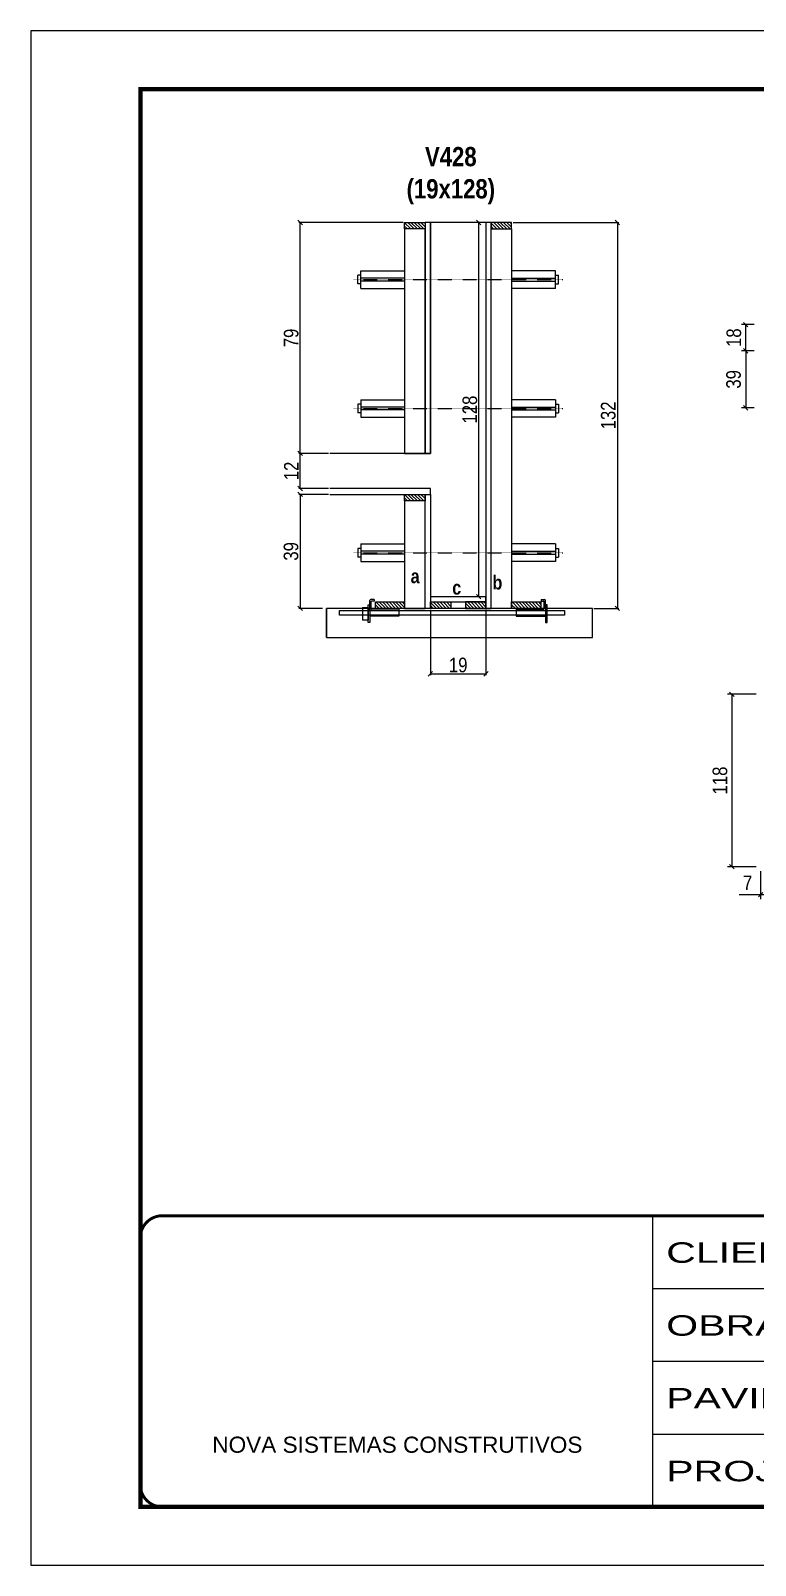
# Model space of a CAD drawing. Extents: x 13154 to 22413, y 1253 to 30260.
# Drawn here: x 14753 to 15249, y 20779 to 21829 of the extents above; entities that cross this region are included whole.
import ezdxf

# ---------------------------------------------------------------- set-up
doc = ezdxf.new("R2010")
doc.units = 0
for name, pattern in [('CONTINUO', [0]), ('DASHED', [0.75, 0.5, -0.25]), ('HIDDEN', [0.375, 0.25, -0.125])]:
    doc.linetypes.add(name, pattern=pattern)
for name, color, linetype in [('barrote', 251, 'Continuous'), ('COTA', 241, 'Continuous'), ('detalhes', 4, 'Continuous'), ('NOMENCLATURA', 7, 'Continuous'), ('Painéis', 200, 'Continuous'), ('presilha', 1, 'Continuous'), ('SARR_2.2x10', 60, 'Continuous'), ('SARR_2.2x7', 40, 'Continuous'), ('SARR_3.5x7', 81, 'Continuous'), ('TENSOR', 3, 'Continuous')]:
    doc.layers.add(name, color=color, linetype=linetype)
for name, color, linetype, lineweight in [('CONCRETO', 251, 'Continuous', 25), ('Folhas', 255, 'Continuous', 9), ('SARRAFO DE PRESSAO', 251, 'DASHED', 9), ('SCO-___-LAJ', 2, 'Continuous', 0)]:
    doc.layers.add(name, color=color, linetype=linetype, lineweight=lineweight)
doc.styles.add('ARIAL', font='arial.ttf')
doc.styles.add('COTA TECNICA', font='techl___.ttf', dxfattribs={"height": 10})
doc.styles.add('COTA TECNICA 2X', font='techl___.ttf', dxfattribs={"height": 10})
doc.styles.add('TECNICA', font='techb___.ttf', dxfattribs={"height": 10})
doc.styles.add('Tecnologia', font='')
doc.styles.get('Tecnologia').set_extended_font_data('Forgotten Futurist')
doc.dimstyles.new('PAINEL', dxfattribs={"dimtxt": 10, "dimasz": 3, "dimexe": 3, "dimexo": 3, "dimgap": 3, "dimtad": 1, "dimdec": 1, "dimzin": 12, "dimdsep": 46, "dimtxsty": 'COTA TECNICA', "dimblk1": 'OBLIQUE', "dimblk2": 'OBLIQUE', "dimsah": 1, "dimcen": 0.9, "dimclrd": 4, "dimclre": 4, "dimclrt": 240, "dimadec": 1, "dimazin": 3, "dimtfac": 1, "dimtdec": 1, "dimtmove": 0, "dimatfit": 3, "dimfxl": 1, "dimtolj": 1, "dimtzin": 12, "dimarcsym": 0})
doc.dimstyles.new('SECAO', dxfattribs={"dimscale": 0.333333, "dimtxt": 5, "dimasz": 9, "dimexe": 3, "dimexo": 3, "dimgap": 3, "dimtad": 1, "dimdec": 1, "dimlfac": 0.5, "dimzin": 12, "dimdsep": 46, "dimtxsty": 'COTA TECNICA 2X', "dimblk1": 'OBLIQUE', "dimblk2": 'OBLIQUE', "dimsah": 1, "dimcen": 0.9, "dimclrd": 4, "dimclre": 4, "dimclrt": 240, "dimadec": 1, "dimazin": 3, "dimtfac": 1, "dimtdec": 1, "dimtmove": 0, "dimatfit": 3, "dimfxl": 1, "dimtolj": 1, "dimtzin": 12, "dimarcsym": 0})

# ---------------------------------------------------------------- blocks, each defined once
blk = doc.blocks.new('9999999999')
at = {"color": 30, "linetype": 'CONTINUO'}
for p, q in [((98564.6, 34230.2), (98564.6, 34429.4)), ((98564.6, 34379.6), (99584, 34379.6)), ((98564.6, 34329.8), (99488, 34329.8)), ((98564.6, 34280), (99488, 34280))]:
    blk.add_line(p, q, dxfattribs=at)
at = {"color": 30, "linetype": 'CONTINUO', "const_width": 2}
blk.add_lwpolyline([(99584, 34230.2), (99584, 34414.4, 0.414214), (99569, 34429.4), (98229, 34429.4, 0.414214), (98214, 34414.4), (98214, 34245.2, 0.414214), (98229, 34230.2), (99584, 34230.2)], format="xyb", dxfattribs=at)
at = {"layer": 'Folhas'}
blk.add_lwpolyline([(98139, 34190.2), (99624, 34190.2), (99624, 35240.2), (98139, 35240.2)], close=True, dxfattribs=at)
at = {"layer": 'Folhas', "color": 30, "const_width": 3}
blk.add_lwpolyline([(98214, 34230.2), (99584, 34230.2), (99584, 35200.2), (98214, 35200.2)], close=True, dxfattribs=at)
at = {"color": 7, "linetype": 'Continuous', "ltscale": 5, "style": 'ARIAL'}
blk.add_text('NOVA SISTEMAS CONSTRUTIVOS', height=11.059, dxfattribs=at).set_placement((98263.2, 34267.2))
at = {"layer": 'Folhas', "color": 7, "style": 'Tecnologia', "width": 1.5}
for s, p in [('CLIENTE:', (98573.7, 34397.2)), ('OBRA:', (98573.7, 34347.3)), ('PAVIMENTO:', (98573.7, 34297.5)), ('PROJETO:', (98573.7, 34247.7))]:
    blk.add_text(s, height=14, dxfattribs=at).set_placement(p)
blk = doc.blocks.new('PRESILHA METÁLICA 1')
at = {"layer": 'presilha'}
for p, q in [((7.5, 10.6), (7.5, 19.9)), ((12, 21), (8.6, 21)), ((9, 11.6), (9, 18.9)), ((12, 19.5), (9.6, 19.5)), ((12, 21), (12, 19.5)), ((0, 13), (6, 13)), ((0, 13), (0, 0)), ((6, 0), (0, 0)), ((6, 15.5), (7.5, 15.5)), ((6, -2.5), (6, 15.5)), ((6, 13), (6, 0)), ((7.5, 15.5), (7.5, -2.5)), ((37.5, 4.1), (7.5, 4.1)), ((37.5, 11), (9.6, 11)), ((37.5, 11), (37.5, 4.1)), ((7.5, -2.5), (6, -2.5))]:
    blk.add_line(p, q, dxfattribs=at)
for centre, radius, start, end in [((8.6, 19.9), 1.14, 90, 180), ((9.6, 18.9), 0.57, 90, 180), ((9.6, 11.6), 0.57, 180, 270)]:
    blk.add_arc(centre, radius, start, end, dxfattribs=at)
blk = doc.blocks.new('PRESILHA METÁLICA 2')
at = {"layer": 'presilha'}
for p, q in [((-5.2, 23.5), (-5.2, 22)), ((-5.2, 23.5), (-1.9, 23.5)), ((-5.2, 22), (-2.8, 22)), ((-2.2, 14.1), (-2.2, 21.4)), ((0.8, 18), (-0.8, 18)), ((-0.8, 18), (-0.8, 0)), ((-0.8, 14.6), (-0.8, 22.4)), ((0.8, 0), (0.8, 18)), ((-30.8, 13.5), (-30.8, 6.6)), ((-30.8, 13.5), (-2.8, 13.5)), ((-30.8, 6.6), (-0.8, 6.6)), ((-0.8, 0), (0.8, 0))]:
    blk.add_line(p, q, dxfattribs=at)
for centre, radius, start, end in [((-2.8, 21.4), 0.57, 0, 90), ((-1.9, 22.4), 1.14, 0, 90), ((-2.8, 14.1), 0.57, 270, 0)]:
    blk.add_arc(centre, radius, start, end, dxfattribs=at)
blk = doc.blocks.new('_Oblique')
at = {"color": 0, "linetype": 'ByBlock', "lineweight": -2}
blk.add_line((-0.5, -0.5), (0.5, 0.5), dxfattribs=at)
blk = doc.blocks.new('*D1819')
at = {"layer": 'COTA', "color": 4, "lineweight": -2, "transparency": 16777216}
for p, q in [((14956.6, 21511.9), (14936.2, 21511.9)), ((14937.2, 21511.9), (14937.2, 21433.9)), ((14952.5, 21433.9), (14936.2, 21433.9))]:
    blk.add_line(p, q, dxfattribs=at)
at = {"layer": 'Defpoints', "color": 0, "transparency": 16777216}
for p in [(14957.6, 21511.9), (14937.2, 21433.9), (14953.5, 21433.9)]:
    blk.add_point(p, dxfattribs=at)
at = {"layer": 'COTA', "color": 4, "lineweight": -2, "transparency": 16777216, "xscale": 3, "yscale": 3, "zscale": 3}
for p, rotation in [((14937.2, 21511.9), 90), ((14937.2, 21433.9), 270)]:
    blk.add_blockref('_Oblique', p, dxfattribs=dict(at, rotation=rotation))
at = {"layer": 'COTA', "color": 240, "transparency": 16777216, "insert": (14931, 21472.9), "char_height": 10, "attachment_point": 5, "rotation": 90, "style": 'COTA TECNICA 2X'}
blk.add_mtext('\\A1;39', dxfattribs=at)
blk = doc.blocks.new('*D1820')
at = {"layer": 'COTA', "color": 4, "lineweight": -2, "transparency": 16777216}
for p, q in [((14956.6, 21539.9), (14936.2, 21539.9)), ((14937.2, 21515.9), (14937.2, 21539.9)), ((14956.6, 21515.9), (14936.2, 21515.9))]:
    blk.add_line(p, q, dxfattribs=at)
at = {"layer": 'Defpoints', "color": 0, "transparency": 16777216}
for p in [(14937.2, 21539.9), (14957.6, 21539.9), (14957.6, 21515.9)]:
    blk.add_point(p, dxfattribs=at)
at = {"layer": 'COTA', "color": 4, "lineweight": -2, "transparency": 16777216, "xscale": 3, "yscale": 3, "zscale": 3}
for p, rotation in [((14937.2, 21539.9), 90), ((14937.2, 21515.9), 270)]:
    blk.add_blockref('_Oblique', p, dxfattribs=dict(at, rotation=rotation))
at = {"layer": 'COTA', "color": 240, "transparency": 16777216, "insert": (14931.2, 21527.9), "char_height": 10, "attachment_point": 5, "rotation": 90, "style": 'COTA TECNICA 2X'}
blk.add_mtext('\\A1;12', dxfattribs=at)
blk = doc.blocks.new('*D1821')
at = {"layer": 'COTA', "color": 4, "lineweight": -2, "transparency": 16777216}
for p, q in [((15082.9, 21697.9), (15155.2, 21697.9)), ((15154.2, 21697.9), (15154.2, 21433.9)), ((15138.1, 21433.9), (15155.2, 21433.9))]:
    blk.add_line(p, q, dxfattribs=at)
at = {"layer": 'Defpoints', "color": 0, "transparency": 16777216}
for p in [(15081.9, 21697.9), (15137.1, 21433.9), (15154.2, 21433.9)]:
    blk.add_point(p, dxfattribs=at)
at = {"layer": 'COTA', "color": 4, "lineweight": -2, "transparency": 16777216, "xscale": 3, "yscale": 3, "zscale": 3}
for p, rotation in [((15154.2, 21697.9), 90), ((15154.2, 21433.9), 270)]:
    blk.add_blockref('_Oblique', p, dxfattribs=dict(at, rotation=rotation))
at = {"layer": 'COTA', "color": 240, "transparency": 16777216, "insert": (15148, 21565.9), "char_height": 10, "attachment_point": 5, "rotation": 90, "style": 'COTA TECNICA 2X'}
blk.add_mtext('\\A1;132', dxfattribs=at)
blk = doc.blocks.new('*D1822')
at = {"layer": 'COTA', "color": 4, "lineweight": -2, "transparency": 16777216}
for p, q in [((15026.3, 21432.9), (15026.3, 21388.1)), ((15064.3, 21432.9), (15064.3, 21388.1)), ((15026.3, 21389.1), (15064.3, 21389.1))]:
    blk.add_line(p, q, dxfattribs=at)
at = {"layer": 'Defpoints', "color": 0, "transparency": 16777216}
for p in [(15026.3, 21433.9), (15064.3, 21433.9), (15064.3, 21389.1)]:
    blk.add_point(p, dxfattribs=at)
at = {"layer": 'COTA', "color": 4, "lineweight": -2, "transparency": 16777216, "xscale": 3, "yscale": 3, "zscale": 3, "rotation": 180}
blk.add_blockref('_Oblique', (15026.3, 21389.1), dxfattribs=at)
at = {"layer": 'COTA', "color": 4, "lineweight": -2, "transparency": 16777216, "xscale": 3, "yscale": 3, "zscale": 3}
blk.add_blockref('_Oblique', (15064.3, 21389.1), dxfattribs=at)
at = {"layer": 'COTA', "color": 240, "transparency": 16777216, "insert": (15045.3, 21395.1), "char_height": 10, "attachment_point": 5, "style": 'COTA TECNICA 2X'}
blk.add_mtext('\\A1;19', dxfattribs=at)
blk = doc.blocks.new('*D1823')
at = {"layer": 'COTA', "color": 4, "lineweight": -2, "transparency": 16777216}
for p, q in [((15007.7, 21697.9), (14936.2, 21697.9)), ((14937.2, 21539.9), (14937.2, 21697.9)), ((14956.6, 21539.9), (14936.2, 21539.9))]:
    blk.add_line(p, q, dxfattribs=at)
at = {"layer": 'Defpoints', "color": 0, "transparency": 16777216}
for p in [(14937.2, 21697.9), (15008.7, 21697.9), (14957.6, 21539.9)]:
    blk.add_point(p, dxfattribs=at)
at = {"layer": 'COTA', "color": 4, "lineweight": -2, "transparency": 16777216, "xscale": 3, "yscale": 3, "zscale": 3}
for p, rotation in [((14937.2, 21697.9), 90), ((14937.2, 21539.9), 270)]:
    blk.add_blockref('_Oblique', p, dxfattribs=dict(at, rotation=rotation))
at = {"layer": 'COTA', "color": 240, "transparency": 16777216, "insert": (14931.1, 21618.9), "char_height": 10, "attachment_point": 5, "rotation": 90, "style": 'COTA TECNICA 2X'}
blk.add_mtext('\\A1;79', dxfattribs=at)
blk = doc.blocks.new('*D1824')
at = {"layer": 'COTA', "color": 4, "lineweight": -2, "transparency": 16777216}
for p, q in [((15063.3, 21697.9), (15058.4, 21697.9)), ((15059.4, 21441.9), (15059.4, 21697.9)), ((15063.3, 21441.9), (15058.4, 21441.9))]:
    blk.add_line(p, q, dxfattribs=at)
at = {"layer": 'Defpoints', "color": 0, "transparency": 16777216}
for p in [(15059.4, 21697.9), (15064.3, 21697.9), (15064.3, 21441.9)]:
    blk.add_point(p, dxfattribs=at)
at = {"layer": 'COTA', "color": 4, "lineweight": -2, "transparency": 16777216, "xscale": 3, "yscale": 3, "zscale": 3}
for p, rotation in [((15059.4, 21697.9), 90), ((15059.4, 21441.9), 270)]:
    blk.add_blockref('_Oblique', p, dxfattribs=dict(at, rotation=rotation))
at = {"layer": 'COTA', "color": 240, "transparency": 16777216, "insert": (15053.3, 21569.9), "char_height": 10, "attachment_point": 5, "rotation": 90, "style": 'COTA TECNICA 2X'}
blk.add_mtext('\\A1;128', dxfattribs=at)
blk = doc.blocks.new('*D1831')
at = {"layer": 'COTA', "color": 4, "lineweight": -2, "transparency": 16777216}
for p, q in [((15247.7, 21610.1), (15239, 21610.1)), ((15242, 21610.1), (15242, 21571.1)), ((15247.7, 21571.1), (15239, 21571.1))]:
    blk.add_line(p, q, dxfattribs=at)
at = {"layer": 'Defpoints', "color": 0, "transparency": 16777216}
for p in [(15250.7, 21610.1), (15242, 21571.1), (15250.7, 21571.1)]:
    blk.add_point(p, dxfattribs=at)
at = {"layer": 'COTA', "color": 4, "lineweight": -2, "transparency": 16777216, "xscale": 3, "yscale": 3, "zscale": 3}
for p, rotation in [((15242, 21610.1), 90), ((15242, 21571.1), 270)]:
    blk.add_blockref('_Oblique', p, dxfattribs=dict(at, rotation=rotation))
at = {"layer": 'COTA', "color": 240, "transparency": 16777216, "insert": (15233.7, 21590.6), "char_height": 10, "attachment_point": 5, "rotation": 90, "style": 'COTA TECNICA'}
blk.add_mtext('\\A1;39', dxfattribs=at)
blk = doc.blocks.new('*D1832')
at = {"layer": 'COTA', "color": 4, "lineweight": -2, "transparency": 16777216}
for p, q in [((15247.7, 21628.1), (15239, 21628.1)), ((15242, 21610.1), (15242, 21628.1)), ((15247.7, 21610.1), (15239, 21610.1))]:
    blk.add_line(p, q, dxfattribs=at)
at = {"layer": 'Defpoints', "color": 0, "transparency": 16777216}
for p in [(15242, 21628.1), (15250.7, 21628.1), (15250.7, 21610.1)]:
    blk.add_point(p, dxfattribs=at)
at = {"layer": 'COTA', "color": 4, "lineweight": -2, "transparency": 16777216, "xscale": 3, "yscale": 3, "zscale": 3}
for p, rotation in [((15242, 21628.1), 90), ((15242, 21610.1), 270)]:
    blk.add_blockref('_Oblique', p, dxfattribs=dict(at, rotation=rotation))
at = {"layer": 'COTA', "color": 240, "transparency": 16777216, "insert": (15233.9, 21619.1), "char_height": 10, "attachment_point": 5, "rotation": 90, "style": 'COTA TECNICA'}
blk.add_mtext('\\A1;18', dxfattribs=at)
blk = doc.blocks.new('*D1838')
at = {"layer": 'COTA', "color": 4, "lineweight": -2, "transparency": 16777216}
for p, q in [((15252.2, 21254.1), (15252.2, 21235)), ((15259.2, 21254.1), (15259.2, 21235)), ((15252.2, 21238), (15237.5, 21238)), ((15259.2, 21238), (15252.2, 21238))]:
    blk.add_line(p, q, dxfattribs=at)
at = {"layer": 'Defpoints', "color": 0, "transparency": 16777216}
for p in [(15252.2, 21257.1), (15259.2, 21257.1), (15252.2, 21238)]:
    blk.add_point(p, dxfattribs=at)
at = {"layer": 'COTA', "color": 4, "lineweight": -2, "transparency": 16777216, "xscale": 3, "yscale": 3, "zscale": 3, "rotation": 180}
blk.add_blockref('_Oblique', (15252.2, 21238), dxfattribs=at)
at = {"layer": 'COTA', "color": 4, "lineweight": -2, "transparency": 16777216, "xscale": 3, "yscale": 3, "zscale": 3}
blk.add_blockref('_Oblique', (15259.2, 21238), dxfattribs=at)
at = {"layer": 'COTA', "color": 240, "transparency": 16777216, "insert": (15243.3, 21246.1), "char_height": 10, "attachment_point": 5, "style": 'COTA TECNICA'}
blk.add_mtext('\\A1;7', dxfattribs=at)
blk = doc.blocks.new('*D1839')
at = {"layer": 'COTA', "color": 4, "lineweight": -2, "transparency": 16777216}
for p, q in [((15249.2, 21375.1), (15229.5, 21375.1)), ((15232.5, 21375.1), (15232.5, 21257.1)), ((15249.2, 21257.1), (15229.5, 21257.1))]:
    blk.add_line(p, q, dxfattribs=at)
at = {"layer": 'Defpoints', "color": 0, "transparency": 16777216}
for p in [(15252.2, 21375.1), (15232.5, 21257.1), (15252.2, 21257.1)]:
    blk.add_point(p, dxfattribs=at)
at = {"layer": 'COTA', "color": 4, "lineweight": -2, "transparency": 16777216, "xscale": 3, "yscale": 3, "zscale": 3}
for p, rotation in [((15232.5, 21375.1), 90), ((15232.5, 21257.1), 270)]:
    blk.add_blockref('_Oblique', p, dxfattribs=dict(at, rotation=rotation))
at = {"layer": 'COTA', "color": 240, "transparency": 16777216, "insert": (15224.4, 21316.1), "char_height": 10, "attachment_point": 5, "rotation": 90, "style": 'COTA TECNICA'}
blk.add_mtext('\\A1;118', dxfattribs=at)

msp = doc.modelspace()

# ---------------------------------------------------------------- hatches: boundary and pattern name
at = {"layer": 'SARR_2.2x10'}
h = msp.add_hatch(dxfattribs=at)
h.set_pattern_fill('ANSI31', color=256, scale=0.5, angle=90)
h.set_pattern_definition([(135, (48182.2083, -102078.2828), (-1.122532015, -1.122532015), [])])
h.paths.add_polyline_path([(14988.67, 21438.29), (14988.67, 21433.89), (15008.67, 21433.89), (15008.67, 21438.29)])
h = msp.add_hatch(dxfattribs=at)
h.set_pattern_fill('ANSI31', color=256, scale=0.5, angle=90)
h.set_pattern_definition([(135, (48275.4083, -102078.2828), (-1.122532015, -1.122532015), [])])
h.paths.add_polyline_path([(15081.87, 21438.29), (15081.87, 21433.89), (15101.87, 21433.89), (15101.87, 21438.29)])
at = {"layer": 'SARR_2.2x7'}
h = msp.add_hatch(dxfattribs=at)
h.set_pattern_fill('ANSI31', color=256, scale=0.5, angle=90)
h.set_pattern_definition([(135, (48188.2083, -101818.6828), (-1.122532015, -1.122532015), [])])
h.paths.add_polyline_path([(15022.67, 21697.89), (15022.67, 21693.49), (15008.67, 21693.49), (15008.67, 21697.89)])
h = msp.add_hatch(dxfattribs=at)
h.set_pattern_fill('ANSI31', color=256, scale=0.5, angle=90)
h.set_pattern_definition([(135, (48184.2083, -101818.6828), (-1.122532015, -1.122532015), [])])
h.paths.add_polyline_path([(15067.87, 21697.89), (15067.87, 21693.49), (15081.87, 21693.49), (15081.87, 21697.89)])
h = msp.add_hatch(dxfattribs=at)
h.set_pattern_fill('ANSI31', color=256, scale=0.5, angle=90)
h.set_pattern_definition([(135, (48188.2083, -102004.6828), (-1.122532015, -1.122532015), [])])
h.paths.add_polyline_path([(15022.67, 21511.89), (15022.67, 21507.49), (15008.67, 21507.49), (15008.67, 21511.89)])
h = msp.add_hatch(dxfattribs=at)
h.set_pattern_fill('ANSI31', color=256, scale=0.5, angle=90)
h.set_pattern_definition([(135, (48261.8083, -102078.2828), (-1.122532015, -1.122532015), [])])
h.paths.add_polyline_path([(15040.27, 21433.89), (15040.27, 21438.29), (15026.27, 21438.29), (15026.27, 21433.89)])
h = msp.add_hatch(dxfattribs=at)
h.set_pattern_fill('ANSI31', color=256, scale=0.5, angle=90)
h.set_pattern_definition([(135, (48271.8083, -102078.2828), (-1.122532015, -1.122532015), [])])
h.paths.add_polyline_path([(15050.27, 21433.89), (15050.27, 21438.29), (15064.27, 21438.29), (15064.27, 21433.89)])

# ---------------------------------------------------------------- linework, layer by layer
at = {"ltscale": 3}
for p, q in [((14976.67, 21655.86), (14976.67, 21661.86)), ((14978.67, 21661.86), (14976.67, 21661.86)), ((14978.67, 21652.86), (14978.67, 21664.86)), ((14978.67, 21664.86), (15008.67, 21664.86)), ((15111.87, 21664.86), (15081.87, 21664.86)), ((15111.87, 21652.86), (15111.87, 21664.86)), ((15111.87, 21661.86), (15113.87, 21661.86)), ((15113.87, 21655.86), (15113.87, 21661.86)), ((14978.67, 21655.86), (14976.67, 21655.86)), ((15008.67, 21659.86), (14978.67, 21659.86)), ((15008.67, 21657.86), (14978.67, 21657.86)), ((14978.67, 21652.86), (15008.67, 21652.86)), ((15081.87, 21659.86), (15111.87, 21659.86)), ((15081.87, 21657.86), (15111.87, 21657.86)), ((15111.87, 21652.86), (15081.87, 21652.86)), ((15111.87, 21655.86), (15113.87, 21655.86)), ((14976.67, 21573.64), (14976.67, 21567.64)), ((14978.67, 21573.64), (14976.67, 21573.64)), ((14978.67, 21567.64), (14976.67, 21567.64)), ((14978.67, 21576.64), (14978.67, 21564.64)), ((14978.67, 21576.64), (15008.67, 21576.64)), ((15008.67, 21571.64), (14978.67, 21571.64)), ((15008.67, 21569.64), (14978.67, 21569.64)), ((15111.87, 21576.64), (15081.87, 21576.64)), ((15081.87, 21571.64), (15111.87, 21571.64)), ((15081.87, 21569.64), (15111.87, 21569.64)), ((15111.87, 21576.64), (15111.87, 21564.64)), ((15111.87, 21573.64), (15113.87, 21573.64)), ((15111.87, 21567.64), (15113.87, 21567.64)), ((15113.87, 21573.64), (15113.87, 21567.64)), ((14978.67, 21564.64), (15008.67, 21564.64)), ((15111.87, 21564.64), (15081.87, 21564.64)), ((14976.67, 21474.97), (14976.67, 21468.97)), ((14978.67, 21474.97), (14976.67, 21474.97)), ((14978.67, 21477.97), (14978.67, 21465.97)), ((14978.67, 21477.97), (15008.67, 21477.97)), ((15008.67, 21472.97), (14978.67, 21472.97)), ((15111.87, 21477.97), (15081.87, 21477.97)), ((15081.87, 21472.97), (15111.87, 21472.97)), ((15111.87, 21477.97), (15111.87, 21465.97)), ((15111.87, 21474.97), (15113.87, 21474.97)), ((15113.87, 21474.97), (15113.87, 21468.97)), ((14978.67, 21468.97), (14976.67, 21468.97)), ((15008.67, 21470.97), (14978.67, 21470.97)), ((14978.67, 21465.97), (15008.67, 21465.97)), ((15081.87, 21470.97), (15111.87, 21470.97)), ((15111.87, 21465.97), (15081.87, 21465.97)), ((15111.87, 21468.97), (15113.87, 21468.97))]:
    msp.add_line(p, q, dxfattribs=at)
at = {"layer": 'barrote', "elevation": 0}
msp.add_lwpolyline([(14955.21, 21413.89), (15137.13, 21413.89), (15137.13, 21433.89), (14955.21, 21433.89)], close=True, dxfattribs=at)
at = {"layer": 'CONCRETO', "linetype": 'Continuous'}
for p, q in [((15064.27, 21697.89), (15026.27, 21697.89)), ((15026.27, 21697.89), (15026.27, 21539.89)), ((15026.27, 21539.89), (14957.57, 21539.89))]:
    msp.add_line(p, q, dxfattribs=at)
at = {"layer": 'detalhes', "color": 250}
msp.add_line((14955.21, 21413.89), (14955.21, 21433.89), dxfattribs=at)
at = {"layer": 'Painéis', "linetype": 'Continuous', "elevation": 0}
for points in [[(15022.67, 21539.89), (15026.27, 21539.89), (15026.27, 21697.89), (15022.67, 21697.89)], [(15067.87, 21433.89), (15067.87, 21697.89), (15064.27, 21697.89), (15064.27, 21433.89)], [(15022.67, 21433.89), (15022.67, 21511.89), (15026.27, 21511.89), (15026.27, 21433.89)], [(15064.27, 21441.89), (15026.27, 21441.89), (15026.27, 21438.29), (15064.27, 21438.29)]]:
    msp.add_lwpolyline(points, close=True, dxfattribs=at)
msp.add_lwpolyline([(14957.57, 21511.89), (15026.27, 21511.89), (15026.27, 21515.89), (14957.57, 21515.89)], dxfattribs=at)
at = {"layer": 'SARR_2.2x10', "elevation": 0}
for points in [[(14988.67, 21438.29), (15008.67, 21438.29), (15008.67, 21433.89), (14988.67, 21433.89)], [(15081.87, 21438.29), (15101.87, 21438.29), (15101.87, 21433.89), (15081.87, 21433.89)]]:
    msp.add_lwpolyline(points, close=True, dxfattribs=at)
at = {"layer": 'SARR_2.2x7', "elevation": 0}
for points in [[(15008.67, 21697.89), (15022.67, 21697.89), (15022.67, 21693.49), (15008.67, 21693.49)], [(15081.87, 21697.89), (15067.87, 21697.89), (15067.87, 21693.49), (15081.87, 21693.49)], [(15008.67, 21511.89), (15022.67, 21511.89), (15022.67, 21507.49), (15008.67, 21507.49)], [(15026.27, 21438.29), (15040.27, 21438.29), (15040.27, 21433.89), (15026.27, 21433.89)], [(15064.27, 21438.29), (15050.27, 21438.29), (15050.27, 21433.89), (15064.27, 21433.89)]]:
    msp.add_lwpolyline(points, close=True, dxfattribs=at)
at = {"layer": 'SARR_3.5x7'}
for points in [[(15022.67, 21693.49), (15008.67, 21693.49), (15008.67, 21539.89), (15022.67, 21539.89)], [(15022.67, 21507.49), (15008.67, 21507.49), (15008.67, 21433.89), (15022.67, 21433.89)]]:
    msp.add_lwpolyline(points, close=True, dxfattribs=at)
at = {"layer": 'SARR_3.5x7', "elevation": 0}
msp.add_lwpolyline([(15067.87, 21693.49), (15081.87, 21693.49), (15081.87, 21433.89), (15067.87, 21433.89)], close=True, dxfattribs=at)
at = {"layer": 'SCO-___-LAJ', "color": 1, "elevation": 0}
msp.add_lwpolyline([(14964.22, 21432.55), (15118, 21432.55), (15118, 21429.35), (14964.22, 21429.35)], close=True, dxfattribs=at)
at = {"layer": 'TENSOR', "linetype": 'HIDDEN', "ltscale": 0.5}
for p, q in [((14973.67, 21658.86), (15116.87, 21658.86)), ((14973.67, 21570.64), (15116.87, 21570.64)), ((14973.67, 21471.97), (15116.87, 21471.97))]:
    msp.add_line(p, q, dxfattribs=at)

# ---------------------------------------------------------------- block references
at = {"layer": 'presilha', "xscale": 0.6666666666666666, "yscale": 0.6666666666666666, "zscale": 0.6666666666666666}
for name, p in [('PRESILHA METÁLICA 1', (14979.8, 21425.92)), ('PRESILHA METÁLICA 2', (15105.55, 21424.25))]:
    msp.add_blockref(name, p, dxfattribs=at)
at = {"layer": 'SARRAFO DE PRESSAO', "color": 6, "linetype": 'ByBlock'}
msp.add_blockref('9999999999', (-83386.1, -13411.06), dxfattribs=at)

# ---------------------------------------------------------------- texts
at = {"layer": 'detalhes', "style": 'TECNICA'}
for s, p in [('a', (15012.8, 21451.08)), ('b', (15068.77, 21446.81)), ('c', (15041.24, 21443.29))]:
    msp.add_text(s, height=9.6, dxfattribs=at).set_placement(p)
at = {"layer": 'NOMENCLATURA', "insert": (15040.27, 21749.58), "char_height": 13.2, "attachment_point": 2, "style": 'TECNICA'}
msp.add_mtext_dynamic_manual_height_columns('V428\\P(19x128)', width=300.2766, gutter_width=1, heights=[0], dxfattribs=at)

# ---------------------------------------------------------------- dimensions: what is measured, and where the dimension line sits
at = {"layer": 'COTA'}
for base, p1, p2, dimstyle, picture, middle in [((14937.22, 21697.89), (14957.57, 21539.89), (15008.67, 21697.89), 'SECAO', '*D1823', (14931.12, 21618.89)), ((15059.42, 21697.89), (15064.27, 21441.89), (15064.27, 21697.89), 'SECAO', '*D1824', (15053.32, 21569.89)), ((15154.19, 21433.89, 0), (15081.87, 21697.89), (15137.08, 21433.89, 0), 'SECAO', '*D1821', (15147.97, 21565.89, 0)), ((15241.97, 21628.14), (15250.71, 21610.14), (15250.71, 21628.14), 'PAINEL', '*D1832', (15233.88, 21619.14)), ((15241.97, 21571.14), (15250.71, 21610.14), (15250.71, 21571.14), 'PAINEL', '*D1831', (15233.73, 21590.64)), ((14937.22, 21539.89), (14957.57, 21515.89), (14957.57, 21539.89), 'SECAO', '*D1820', (14931.16, 21527.89)), ((14937.22, 21433.89, 0), (14957.57, 21511.89), (14953.46, 21433.89, 0), 'SECAO', '*D1819', (14930.97, 21472.89, 0)), ((15232.54, 21257.11), (15252.21, 21375.11), (15252.21, 21257.11), 'PAINEL', '*D1839', (15224.45, 21316.11))]:
    dim = msp.add_linear_dim(base=base, p1=p1, p2=p2, angle=90, dimstyle=dimstyle, dxfattribs=at)
    dim.commit()
    dim.dimension.update_dxf_attribs({"geometry": picture, "text_midpoint": middle})
for base, p1, p2, dimstyle, picture, middle in [((15064.27, 21389.06), (15026.27, 21433.89), (15064.27, 21433.89), 'SECAO', '*D1822', (15045.27, 21395.15)), ((15252.21, 21238.03), (15259.21, 21257.11), (15252.21, 21257.11), 'PAINEL', '*D1838', (15243.35, 21246.1))]:
    dim = msp.add_linear_dim(base=base, p1=p1, p2=p2, dimstyle=dimstyle, dxfattribs=at)
    dim.commit()
    dim.dimension.update_dxf_attribs({"geometry": picture, "text_midpoint": middle})

doc.saveas('drawing.dxf')
